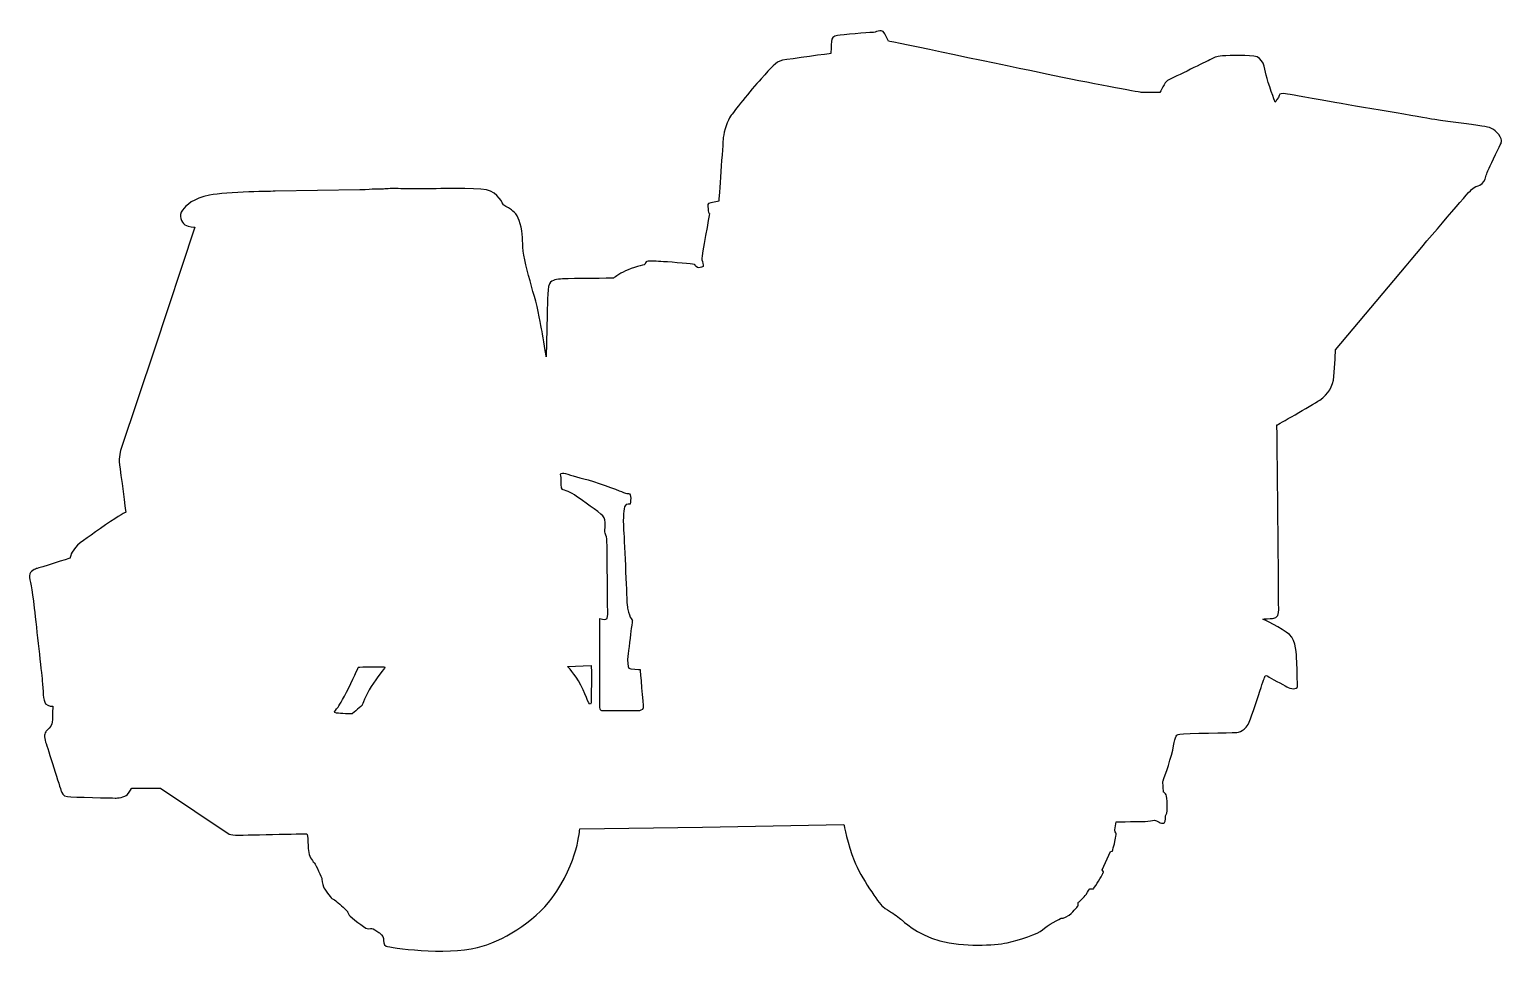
# Model space of a CAD drawing. Header units: centimetres. Extents: x -7.2 to 7.2, y -4.5 to 4.5.
import ezdxf

# ---------------------------------------------------------------- set-up
doc = ezdxf.new("R2010")
doc.units = ezdxf.units.CM
doc.header["$MEASUREMENT"] = 0
doc.layers.add('Camada 1', color=7, linetype='Continuous')

msp = doc.modelspace()

# ---------------------------------------------------------------- linework, layer by layer
at = {"layer": 'Camada 1'}
msp.add_open_spline([(5.39366, 0.88527), (5.30825, 0.82735), (4.97752, 0.64254), (4.97752, 0.64254), (4.97752, 0.64254), (4.97752, 0.64254), (4.99681, -1.13374), (4.99406, -1.18343), (4.99406, -1.18343), (4.99131, -1.23309), (4.9472, -1.24135), (4.93344, -1.24135), (4.93344, -1.24135), (4.91966, -1.24135), (4.83972, -1.24685), (4.83972, -1.24685), (4.83972, -1.24685), (4.83972, -1.24685), (5.02712, -1.33514), (5.09877, -1.39856), (5.09877, -1.39856), (5.17042, -1.46195), (5.16489, -1.58882), (5.17042, -1.66058), (5.17042, -1.66058), (5.17598, -1.73223), (5.17598, -1.87018), (5.17598, -1.90328), (5.17598, -1.90328), (5.17598, -1.93635), (5.107, -1.92812), (5.07398, -1.90603), (5.07398, -1.90603), (5.04091, -1.88399), (4.91137, -1.82329), (4.8893, -1.80398), (4.8893, -1.80398), (4.86731, -1.78469), (4.85903, -1.80948), (4.85903, -1.80948), (4.85903, -1.80948), (4.85903, -1.80948), (4.84244, -1.85279), (4.81127, -1.94794), (4.81127, -1.94794), (4.77441, -2.06068), (4.72036, -2.23099), (4.69636, -2.27285), (4.69636, -2.27285), (4.65228, -2.35008), (4.58338, -2.35286), (4.56685, -2.35286), (4.56685, -2.35286), (4.55032, -2.35286), (4.08179, -2.36117), (4.03218, -2.36664), (4.03218, -2.36664), (3.98257, -2.37217), (3.99083, -2.40524), (3.96328, -2.52383), (3.96328, -2.52383), (3.93566, -2.64247), (3.86679, -2.82998), (3.86679, -2.82998), (3.86679, -2.82998), (3.86679, -2.82998), (3.87235, -2.93203), (3.87235, -2.93203), (3.87235, -2.93203), (3.87235, -2.93203), (3.89161, -2.94314), (3.89987, -2.95968), (3.89987, -2.95968), (3.90815, -2.97622), (3.91643, -3.12788), (3.89987, -3.14994), (3.89987, -3.14994), (3.88333, -3.17203), (3.90262, -3.18029), (3.88889, -3.21611), (3.88889, -3.21611), (3.87508, -3.25199), (3.83648, -3.22989), (3.80621, -3.21336), (3.80621, -3.21336), (3.77586, -3.19682), (3.75933, -3.21336), (3.72078, -3.21611), (3.72078, -3.21611), (3.68215, -3.21891), (3.41209, -3.22164), (3.41209, -3.22164), (3.41209, -3.22164), (3.41209, -3.22164), (3.39828, -3.2989), (3.39828, -3.2989), (3.39828, -3.2989), (3.39828, -3.2989), (3.40106, -3.31816), (3.40934, -3.32925), (3.40934, -3.32925), (3.41757, -3.34023), (3.40934, -3.35134), (3.40656, -3.38161), (3.40656, -3.38161), (3.40381, -3.41193), (3.37624, -3.50853), (3.37624, -3.50853), (3.37624, -3.50853), (3.37624, -3.50853), (3.35695, -3.51128), (3.35695, -3.51128), (3.35695, -3.51128), (3.35695, -3.51128), (3.27702, -3.68781), (3.27702, -3.68781), (3.27702, -3.68781), (3.27702, -3.68781), (3.28805, -3.70982), (3.28805, -3.70982), (3.28805, -3.70982), (3.28805, -3.70982), (3.2908, -3.70982), (3.27427, -3.74295), (3.27427, -3.74295), (3.25773, -3.7761), (3.19156, -3.8726), (3.19156, -3.8726), (3.19156, -3.8726), (3.19156, -3.8726), (3.15576, -3.8726), (3.15576, -3.8726), (3.15576, -3.8726), (3.15576, -3.8726), (3.13647, -3.90017), (3.11994, -3.92777), (3.11994, -3.92777), (3.1034, -3.95539), (3.04276, -4.00773), (3.04276, -4.00773), (3.04276, -4.00773), (3.04276, -4.00773), (3.04276, -4.03805), (3.04276, -4.03805), (3.04276, -4.03805), (3.04276, -4.03805), (3.00691, -4.08769), (2.95457, -4.12912), (2.95457, -4.12912), (2.90218, -4.17047), (2.87742, -4.15944), (2.87742, -4.15944), (2.87742, -4.15944), (2.87742, -4.15944), (2.73412, -4.23389), (2.69549, -4.27252), (2.69549, -4.27252), (2.65686, -4.31112), (2.47223, -4.37454), (2.351, -4.39939), (2.351, -4.39939), (2.22966, -4.42423), (1.92653, -4.44355), (1.6978, -4.3801), (1.6978, -4.3801), (1.46901, -4.31663), (1.32847, -4.17873), (1.32847, -4.17873), (1.32847, -4.17873), (1.32847, -4.17873), (1.25404, -4.12081), (1.2265, -4.10428), (1.2265, -4.10428), (1.19893, -4.08769), (1.17689, -4.07396), (1.14104, -4.04639), (1.14104, -4.04639), (1.10524, -4.01877), (0.92609, -3.75956), (0.8627, -3.59956), (0.8627, -3.59956), (0.79928, -3.43957), (0.76348, -3.24928), (0.76348, -3.24928), (0.76348, -3.24928), (0.76348, -3.24928), (-0.6118, -3.2741), (-0.6118, -3.2741), (-0.6118, -3.2741), (-0.6118, -3.2741), (-1.80793, -3.29064), (-1.80793, -3.29064), (-1.80793, -3.29064), (-1.80793, -3.29064), (-1.81965, -3.61005), (-2.07646, -3.96191), (-2.07646, -3.96191), (-2.25167, -4.2022), (-2.57115, -4.38794), (-2.8029, -4.44631), (-2.8029, -4.44631), (-3.10878, -4.52357), (-3.66274, -4.44631), (-3.69034, -4.43253), (-3.69034, -4.43253), (-3.71786, -4.41875), (-3.72058, -4.38289), (-3.71786, -4.3581), (-3.71786, -4.3581), (-3.71513, -4.33326), (-3.75644, -4.30293), (-3.75644, -4.30293), (-3.75644, -4.30293), (-3.75644, -4.30293), (-3.8033, -4.27261), (-3.81711, -4.26433), (-3.81711, -4.26433), (-3.83087, -4.25605), (-3.85846, -4.26433), (-3.8777, -4.26155), (-3.8777, -4.26155), (-3.89699, -4.2588), (-4.03756, -4.14574), (-4.05135, -4.12921), (-4.05135, -4.12921), (-4.06511, -4.11262), (-4.06789, -4.09331), (-4.06789, -4.09331), (-4.06789, -4.09331), (-4.06789, -4.09331), (-4.14782, -4.01886), (-4.16711, -4.00232), (-4.16711, -4.00232), (-4.1864, -3.98578), (-4.20566, -3.97748), (-4.21947, -3.96925), (-4.21947, -3.96925), (-4.23325, -3.96094), (-4.2939, -3.8727), (-4.30215, -3.85342), (-4.30215, -3.85342), (-4.31043, -3.83408), (-4.31869, -3.77063), (-4.31869, -3.77063), (-4.31869, -3.77063), (-4.31869, -3.77063), (-4.37658, -3.63821), (-4.38759, -3.62447), (-4.38759, -3.62447), (-4.39865, -3.61066), (-4.43998, -3.57203), (-4.44548, -3.51964), (-4.44548, -3.51964), (-4.45104, -3.46725), (-4.45376, -3.42029), (-4.45376, -3.40105), (-4.45376, -3.40105), (-4.45376, -3.38174), (-4.46204, -3.33763), (-4.46204, -3.33763), (-4.46204, -3.33763), (-4.46204, -3.33763), (-5.1235, -3.35144), (-5.1593, -3.35144), (-5.1593, -3.35144), (-5.1952, -3.35144), (-5.22002, -3.34033), (-5.22002, -3.34033), (-5.22002, -3.34033), (-5.22002, -3.34033), (-5.88677, -2.89346), (-5.88677, -2.89346), (-5.88677, -2.89346), (-5.88677, -2.89346), (-6.16789, -2.89346), (-6.16789, -2.89346), (-6.16789, -2.89346), (-6.16789, -2.89346), (-6.18443, -2.92381), (-6.20924, -2.95418), (-6.20924, -2.95418), (-6.23405, -2.98455), (-6.31121, -2.99), (-6.33045, -2.99), (-6.33045, -2.99), (-6.34979, -2.99), (-6.74391, -2.98177), (-6.79352, -2.97624), (-6.79352, -2.97624), (-6.84313, -2.97068), (-6.84585, -2.94039), (-6.85411, -2.92107), (-6.85411, -2.92107), (-6.86239, -2.90176), (-6.98645, -2.49903), (-7.00569, -2.44662), (-7.00569, -2.44662), (-7.02503, -2.39426), (-7.01397, -2.35563), (-7.00019, -2.33904), (-7.00019, -2.33904), (-6.98643, -2.32256), (-6.95333, -2.30046), (-6.94508, -2.26739), (-6.94508, -2.26739), (-6.9368, -2.23426), (-6.9368, -2.09636), (-6.9368, -2.09636), (-6.9368, -2.09636), (-6.9368, -2.09636), (-6.98085, -2.09909), (-7.0057, -2.07154), (-7.0057, -2.07154), (-7.03052, -2.04389), (-7.03052, -1.93912), (-7.03877, -1.84807), (-7.03877, -1.84807), (-7.04705, -1.75705), (-7.09394, -1.3461), (-7.1159, -1.14195), (-7.1159, -1.14195), (-7.13801, -0.93795), (-7.16283, -0.87175), (-7.16283, -0.82484), (-7.16283, -0.82484), (-7.16283, -0.77793), (-7.10221, -0.75727), (-7.0884, -0.75451), (-7.0884, -0.75451), (-7.07461, -0.75173), (-6.76595, -0.65381), (-6.76595, -0.65381), (-6.76595, -0.65381), (-6.76595, -0.65381), (-6.77143, -0.62074), (-6.71356, -0.54903), (-6.71356, -0.54903), (-6.67001, -0.49487), (-6.55925, -0.43044), (-6.42146, -0.33112), (-6.42146, -0.33112), (-6.28367, -0.2318), (-6.22577, -0.207), (-6.22577, -0.207), (-6.22577, -0.207), (-6.22577, -0.207), (-6.27538, 0.17641), (-6.28636, 0.25361), (-6.28636, 0.25361), (-6.29739, 0.33082), (-6.27538, 0.39707), (-6.26982, 0.4136), (-6.26982, 0.4136), (-6.26982, 0.4136), (-5.94743, 1.37899), (-5.94743, 1.37899), (-5.94743, 1.37899), (-5.94743, 1.37899), (-5.55328, 2.56774), (-5.55328, 2.56774), (-5.55328, 2.56774), (-5.55328, 2.56774), (-5.61392, 2.56774), (-5.64975, 2.59256), (-5.64975, 2.59256), (-5.68557, 2.6174), (-5.71317, 2.68085), (-5.67457, 2.73324), (-5.67457, 2.73324), (-5.63602, 2.78565), (-5.5726, 2.84638), (-5.40996, 2.87945), (-5.40996, 2.87945), (-5.2474, 2.91252), (-4.77062, 2.91808), (-4.77062, 2.91808), (-4.77062, 2.91808), (-4.77062, 2.91808), (-3.94655, 2.93186), (-3.94655, 2.93186), (-3.94655, 2.93186), (-3.94655, 2.93186), (-3.85281, 2.93461), (-3.82802, 2.93734), (-3.82802, 2.93734), (-3.8032, 2.94017), (-3.78944, 2.93734), (-3.77569, 2.93734), (-3.77569, 2.93734), (-3.76185, 2.93734), (-3.7178, 2.94017), (-3.70401, 2.94017), (-3.70401, 2.94017), (-3.69025, 2.94017), (-3.65718, 2.94559), (-3.63236, 2.94559), (-3.63236, 2.94559), (-3.60754, 2.94559), (-3.53587, 2.94286), (-3.53587, 2.94286), (-3.53587, 2.94286), (-3.53587, 2.94286), (-3.22173, 2.94285), (-3.22173, 2.94285), (-3.22173, 2.94285), (-3.22173, 2.94285), (-2.82761, 2.95113), (-2.7146, 2.93182), (-2.7146, 2.93182), (-2.6016, 2.91251), (-2.55204, 2.78564), (-2.55204, 2.78564), (-2.55204, 2.78564), (-2.55204, 2.78564), (-2.51069, 2.76357), (-2.47206, 2.73603), (-2.47206, 2.73603), (-2.43351, 2.70841), (-2.39763, 2.66708), (-2.37837, 2.56773), (-2.37837, 2.56773), (-2.35908, 2.46846), (-2.37009, 2.41051), (-2.3508, 2.29465), (-2.3508, 2.29465), (-2.33151, 2.17889), (-2.28468, 2.01885), (-2.2488, 1.89476), (-2.2488, 1.89476), (-2.213, 1.77067), (-2.18546, 1.6052), (-2.17443, 1.55273), (-2.17443, 1.55273), (-2.1634, 1.50032), (-2.13308, 1.30444), (-2.13308, 1.30444), (-2.13308, 1.30444), (-2.13308, 1.30444), (-2.1248, 1.71822), (-2.1248, 1.71822), (-2.1248, 1.71822), (-2.12205, 1.8589), (-2.1248, 2.00228), (-2.09173, 2.03265), (-2.09173, 2.03265), (-2.05866, 2.06302), (-2.01183, 2.063), (-1.95666, 2.06572), (-1.95666, 2.06572), (-1.90163, 2.06855), (-1.48271, 2.07128), (-1.48271, 2.07128), (-1.48271, 2.07128), (-1.48271, 2.07128), (-1.42482, 2.11263), (-1.3614, 2.14298), (-1.3614, 2.14298), (-1.29798, 2.17333), (-1.17675, 2.2037), (-1.17675, 2.2037), (-1.17675, 2.2037), (-1.17675, 2.2037), (-1.17122, 2.21746), (-1.16019, 2.23122), (-1.16019, 2.23122), (-1.14921, 2.24503), (-1.07478, 2.23678), (-1.01962, 2.23402), (-1.01962, 2.23402), (-0.96459, 2.23122), (-0.75228, 2.21468), (-0.71096, 2.20918), (-0.71096, 2.20918), (-0.66966, 2.2037), (-0.69442, 2.2009), (-0.67514, 2.18434), (-0.67514, 2.18434), (-0.65588, 2.1678), (-0.64207, 2.17336), (-0.62278, 2.17892), (-0.62278, 2.17892), (-0.60349, 2.18434), (-0.60349, 2.18434), (-0.60624, 2.20093), (-0.60624, 2.20093), (-0.60899, 2.21747), (-0.62002, 2.24781), (-0.62002, 2.26435), (-0.62002, 2.26435), (-0.62002, 2.28094), (-0.54565, 2.70017), (-0.54565, 2.70017), (-0.54565, 2.70017), (-0.54565, 2.70017), (-0.55393, 2.70845), (-0.55663, 2.72779), (-0.55663, 2.72779), (-0.55938, 2.74708), (-0.56764, 2.79394), (-0.5539, 2.79949), (-0.5539, 2.79949), (-0.54009, 2.80499), (-0.45465, 2.82153), (-0.45465, 2.82153), (-0.45465, 2.82153), (-0.45465, 2.82153), (-0.41605, 3.38147), (-0.41054, 3.44211), (-0.41054, 3.44211), (-0.40504, 3.50278), (-0.3649, 3.61311), (-0.34008, 3.64899), (-0.34008, 3.64899), (-0.31526, 3.68484), (-0.14717, 3.90071), (-0.04282, 4.01343), (-0.04282, 4.01343), (0.06161, 4.12614), (0.09484, 4.18062), (0.16583, 4.19303), (0.16583, 4.19303), (0.23679, 4.20547), (0.63726, 4.25973), (0.63726, 4.25973), (0.63726, 4.25973), (0.63726, 4.25973), (0.63707, 4.34318), (0.64139, 4.37662), (0.64139, 4.37662), (0.64573, 4.41006), (0.65824, 4.43073), (0.7, 4.43504), (0.7, 4.43504), (0.74165, 4.43938), (1.00435, 4.46433), (1.03774, 4.46433), (1.03774, 4.46433), (1.07118, 4.46433), (1.12545, 4.49349), (1.14625, 4.47264), (1.14625, 4.47264), (1.16713, 4.45176), (1.19639, 4.38072), (1.19639, 4.38072), (1.19639, 4.38072), (1.19639, 4.38072), (2.40011, 4.12836), (2.73447, 4.05867), (2.73447, 4.05867), (3.14632, 3.97305), (3.6336, 3.88058), (3.65742, 3.88058), (3.65742, 3.88058), (3.65742, 3.88058), (3.83934, 3.88059), (3.83934, 3.88059), (3.83934, 3.88059), (3.83934, 3.88059), (3.88895, 3.98547), (3.91094, 3.99648), (3.91094, 3.99648), (3.93303, 4.00751), (4.26651, 4.16751), (4.30787, 4.1896), (4.30787, 4.1896), (4.34922, 4.21164), (4.37674, 4.22823), (4.42363, 4.23365), (4.42363, 4.23365), (4.47043, 4.23921), (4.65506, 4.24476), (4.75161, 4.23365), (4.75161, 4.23365), (4.84802, 4.22267), (4.85628, 4.12062), (4.87287, 4.04892), (4.87287, 4.04892), (4.88935, 3.97722), (4.95963, 3.78674), (4.95963, 3.78674), (4.95963, 3.78674), (4.95963, 3.78674), (4.99413, 3.82828), (4.99964, 3.85029), (4.99964, 3.85029), (5.00514, 3.87233), (5.02448, 3.8696), (5.06028, 3.86683), (5.06028, 3.86683), (5.0961, 3.8641), (5.23393, 3.83654), (5.48748, 3.79238), (5.48748, 3.79238), (5.741, 3.74827), (6.43003, 3.62969), (6.48242, 3.62135), (6.48242, 3.62135), (6.53478, 3.61307), (6.89308, 3.56346), (6.97296, 3.55243), (6.97296, 3.55243), (7.05292, 3.5414), (7.08874, 3.53039), (7.13563, 3.46969), (7.13563, 3.46969), (7.18241, 3.40897), (7.15489, 3.37867), (7.15489, 3.37867), (7.15489, 3.37867), (7.15489, 3.37867), (7.0612, 3.18285), (7.04194, 3.14422), (7.04194, 3.14422), (7.02257, 3.10559), (7.01159, 3.06977), (7.00331, 3.03669), (7.00331, 3.03669), (6.99503, 3.00356), (6.9537, 2.97327), (6.93716, 2.97046), (6.93716, 2.97046), (6.92062, 2.96771), (6.90962, 2.97046), (6.87099, 2.93464), (6.87099, 2.93464), (6.83247, 2.89874), (6.4934, 2.50162), (6.23432, 2.19267), (6.23432, 2.19267), (6.23432, 2.19267), (5.54802, 1.37348), (5.54802, 1.37348), (5.54802, 1.37348), (5.54802, 1.37348), (5.53974, 1.21592), (5.53132, 1.11578), (5.53132, 1.11578), (5.52291, 1.01555), (5.47915, 0.94316), (5.39366, 0.88527)], degree=3, knots=[0, 0, 0, 0, 0.00621118, 0.00621118, 0.00621118, 0.00621118, 0.01242236, 0.01242236, 0.01242236, 0.01242236, 0.01863354, 0.01863354, 0.01863354, 0.01863354, 0.02484472, 0.02484472, 0.02484472, 0.02484472, 0.0310559, 0.0310559, 0.0310559, 0.0310559, 0.03726708, 0.03726708, 0.03726708, 0.03726708, 0.04347826, 0.04347826, 0.04347826, 0.04347826, 0.04968944, 0.04968944, 0.04968944, 0.04968944, 0.05590062, 0.05590062, 0.05590062, 0.05590062, 0.0621118, 0.0621118, 0.0621118, 0.0621118, 0.06832298, 0.06832298, 0.06832298, 0.06832298, 0.07453416, 0.07453416, 0.07453416, 0.07453416, 0.08074534, 0.08074534, 0.08074534, 0.08074534, 0.08695652, 0.08695652, 0.08695652, 0.08695652, 0.0931677, 0.0931677, 0.0931677, 0.0931677, 0.09937888, 0.09937888, 0.09937888, 0.09937888, 0.10559006, 0.10559006, 0.10559006, 0.10559006, 0.11180124, 0.11180124, 0.11180124, 0.11180124, 0.11801242, 0.11801242, 0.11801242, 0.11801242, 0.1242236, 0.1242236, 0.1242236, 0.1242236, 0.13043478, 0.13043478, 0.13043478, 0.13043478, 0.13664596, 0.13664596, 0.13664596, 0.13664596, 0.14285714, 0.14285714, 0.14285714, 0.14285714, 0.14906832, 0.14906832, 0.14906832, 0.14906832, 0.1552795, 0.1552795, 0.1552795, 0.1552795, 0.16149068, 0.16149068, 0.16149068, 0.16149068, 0.16770186, 0.16770186, 0.16770186, 0.16770186, 0.17391304, 0.17391304, 0.17391304, 0.17391304, 0.18012422, 0.18012422, 0.18012422, 0.18012422, 0.1863354, 0.1863354, 0.1863354, 0.1863354, 0.19254658, 0.19254658, 0.19254658, 0.19254658, 0.19875776, 0.19875776, 0.19875776, 0.19875776, 0.20496894, 0.20496894, 0.20496894, 0.20496894, 0.21118012, 0.21118012, 0.21118012, 0.21118012, 0.2173913, 0.2173913, 0.2173913, 0.2173913, 0.22360248, 0.22360248, 0.22360248, 0.22360248, 0.22981366, 0.22981366, 0.22981366, 0.22981366, 0.23602484, 0.23602484, 0.23602484, 0.23602484, 0.24223602, 0.24223602, 0.24223602, 0.24223602, 0.2484472, 0.2484472, 0.2484472, 0.2484472, 0.25465839, 0.25465839, 0.25465839, 0.25465839, 0.26086957, 0.26086957, 0.26086957, 0.26086957, 0.26708075, 0.26708075, 0.26708075, 0.26708075, 0.27329193, 0.27329193, 0.27329193, 0.27329193, 0.27950311, 0.27950311, 0.27950311, 0.27950311, 0.28571429, 0.28571429, 0.28571429, 0.28571429, 0.29192547, 0.29192547, 0.29192547, 0.29192547, 0.29813665, 0.29813665, 0.29813665, 0.29813665, 0.30434783, 0.30434783, 0.30434783, 0.30434783, 0.31055901, 0.31055901, 0.31055901, 0.31055901, 0.31677019, 0.31677019, 0.31677019, 0.31677019, 0.32298137, 0.32298137, 0.32298137, 0.32298137, 0.32919255, 0.32919255, 0.32919255, 0.32919255, 0.33540373, 0.33540373, 0.33540373, 0.33540373, 0.34161491, 0.34161491, 0.34161491, 0.34161491, 0.34782609, 0.34782609, 0.34782609, 0.34782609, 0.35403727, 0.35403727, 0.35403727, 0.35403727, 0.36024845, 0.36024845, 0.36024845, 0.36024845, 0.36645963, 0.36645963, 0.36645963, 0.36645963, 0.37267081, 0.37267081, 0.37267081, 0.37267081, 0.37888199, 0.37888199, 0.37888199, 0.37888199, 0.38509317, 0.38509317, 0.38509317, 0.38509317, 0.39130435, 0.39130435, 0.39130435, 0.39130435, 0.39751553, 0.39751553, 0.39751553, 0.39751553, 0.40372671, 0.40372671, 0.40372671, 0.40372671, 0.40993789, 0.40993789, 0.40993789, 0.40993789, 0.41614907, 0.41614907, 0.41614907, 0.41614907, 0.42236025, 0.42236025, 0.42236025, 0.42236025, 0.42857143, 0.42857143, 0.42857143, 0.42857143, 0.43478261, 0.43478261, 0.43478261, 0.43478261, 0.44099379, 0.44099379, 0.44099379, 0.44099379, 0.44720497, 0.44720497, 0.44720497, 0.44720497, 0.45341615, 0.45341615, 0.45341615, 0.45341615, 0.45962733, 0.45962733, 0.45962733, 0.45962733, 0.46583851, 0.46583851, 0.46583851, 0.46583851, 0.47204969, 0.47204969, 0.47204969, 0.47204969, 0.47826087, 0.47826087, 0.47826087, 0.47826087, 0.48447205, 0.48447205, 0.48447205, 0.48447205, 0.49068323, 0.49068323, 0.49068323, 0.49068323, 0.49689441, 0.49689441, 0.49689441, 0.49689441, 0.50310559, 0.50310559, 0.50310559, 0.50310559, 0.50931677, 0.50931677, 0.50931677, 0.50931677, 0.51552795, 0.51552795, 0.51552795, 0.51552795, 0.52173913, 0.52173913, 0.52173913, 0.52173913, 0.52795031, 0.52795031, 0.52795031, 0.52795031, 0.53416149, 0.53416149, 0.53416149, 0.53416149, 0.54037267, 0.54037267, 0.54037267, 0.54037267, 0.54658385, 0.54658385, 0.54658385, 0.54658385, 0.55279503, 0.55279503, 0.55279503, 0.55279503, 0.55900621, 0.55900621, 0.55900621, 0.55900621, 0.56521739, 0.56521739, 0.56521739, 0.56521739, 0.57142857, 0.57142857, 0.57142857, 0.57142857, 0.57763975, 0.57763975, 0.57763975, 0.57763975, 0.58385093, 0.58385093, 0.58385093, 0.58385093, 0.59006211, 0.59006211, 0.59006211, 0.59006211, 0.59627329, 0.59627329, 0.59627329, 0.59627329, 0.60248447, 0.60248447, 0.60248447, 0.60248447, 0.60869565, 0.60869565, 0.60869565, 0.60869565, 0.61490683, 0.61490683, 0.61490683, 0.61490683, 0.62111801, 0.62111801, 0.62111801, 0.62111801, 0.62732919, 0.62732919, 0.62732919, 0.62732919, 0.63354037, 0.63354037, 0.63354037, 0.63354037, 0.63975155, 0.63975155, 0.63975155, 0.63975155, 0.64596273, 0.64596273, 0.64596273, 0.64596273, 0.65217391, 0.65217391, 0.65217391, 0.65217391, 0.65838509, 0.65838509, 0.65838509, 0.65838509, 0.66459627, 0.66459627, 0.66459627, 0.66459627, 0.67080745, 0.67080745, 0.67080745, 0.67080745, 0.67701863, 0.67701863, 0.67701863, 0.67701863, 0.68322981, 0.68322981, 0.68322981, 0.68322981, 0.68944099, 0.68944099, 0.68944099, 0.68944099, 0.69565217, 0.69565217, 0.69565217, 0.69565217, 0.70186335, 0.70186335, 0.70186335, 0.70186335, 0.70807453, 0.70807453, 0.70807453, 0.70807453, 0.71428571, 0.71428571, 0.71428571, 0.71428571, 0.72049689, 0.72049689, 0.72049689, 0.72049689, 0.72670807, 0.72670807, 0.72670807, 0.72670807, 0.73291925, 0.73291925, 0.73291925, 0.73291925, 0.73913043, 0.73913043, 0.73913043, 0.73913043, 0.74534161, 0.74534161, 0.74534161, 0.74534161, 0.7515528, 0.7515528, 0.7515528, 0.7515528, 0.75776398, 0.75776398, 0.75776398, 0.75776398, 0.76397516, 0.76397516, 0.76397516, 0.76397516, 0.77018634, 0.77018634, 0.77018634, 0.77018634, 0.77639752, 0.77639752, 0.77639752, 0.77639752, 0.7826087, 0.7826087, 0.7826087, 0.7826087, 0.78881988, 0.78881988, 0.78881988, 0.78881988, 0.79503106, 0.79503106, 0.79503106, 0.79503106, 0.80124224, 0.80124224, 0.80124224, 0.80124224, 0.80745342, 0.80745342, 0.80745342, 0.80745342, 0.8136646, 0.8136646, 0.8136646, 0.8136646, 0.81987578, 0.81987578, 0.81987578, 0.81987578, 0.82608696, 0.82608696, 0.82608696, 0.82608696, 0.83229814, 0.83229814, 0.83229814, 0.83229814, 0.83850932, 0.83850932, 0.83850932, 0.83850932, 0.8447205, 0.8447205, 0.8447205, 0.8447205, 0.85093168, 0.85093168, 0.85093168, 0.85093168, 0.85714286, 0.85714286, 0.85714286, 0.85714286, 0.86335404, 0.86335404, 0.86335404, 0.86335404, 0.86956522, 0.86956522, 0.86956522, 0.86956522, 0.8757764, 0.8757764, 0.8757764, 0.8757764, 0.88198758, 0.88198758, 0.88198758, 0.88198758, 0.88819876, 0.88819876, 0.88819876, 0.88819876, 0.89440994, 0.89440994, 0.89440994, 0.89440994, 0.90062112, 0.90062112, 0.90062112, 0.90062112, 0.9068323, 0.9068323, 0.9068323, 0.9068323, 0.91304348, 0.91304348, 0.91304348, 0.91304348, 0.91925466, 0.91925466, 0.91925466, 0.91925466, 0.92546584, 0.92546584, 0.92546584, 0.92546584, 0.93167702, 0.93167702, 0.93167702, 0.93167702, 0.9378882, 0.9378882, 0.9378882, 0.9378882, 0.94409938, 0.94409938, 0.94409938, 0.94409938, 0.95031056, 0.95031056, 0.95031056, 0.95031056, 0.95652174, 0.95652174, 0.95652174, 0.95652174, 0.96273292, 0.96273292, 0.96273292, 0.96273292, 0.9689441, 0.9689441, 0.9689441, 0.9689441, 0.97515528, 0.97515528, 0.97515528, 0.97515528, 0.98136646, 0.98136646, 0.98136646, 0.98136646, 0.98757764, 0.98757764, 0.98757764, 0.98757764, 1, 1, 1, 1], dxfattribs=at)
at = {"layer": 'Camada 1', "color": 7}
for points, knots in [([(-1.61213, -2.00811), (-1.61213, -2.0964), (-1.61769, -2.14051), (-1.59284, -2.14051), (-1.59284, -2.14051), (-1.59284, -2.14051), (-1.23457, -2.14051), (-1.23457, -2.14051), (-1.23457, -2.14051), (-1.23457, -2.14051), (-1.19049, -2.13776), (-1.19049, -2.11294), (-1.19049, -2.11294), (-1.19049, -2.08812), (-1.22081, -1.73779), (-1.22081, -1.73779), (-1.22081, -1.73779), (-1.22081, -1.73779), (-1.32275, -1.73779), (-1.33101, -1.72681), (-1.33101, -1.72681), (-1.33929, -1.71575), (-1.34479, -1.65505), (-1.33929, -1.60822), (-1.33929, -1.60822), (-1.33379, -1.56134), (-1.31172, -1.39028), (-1.30619, -1.34067), (-1.30619, -1.34067), (-1.30071, -1.29095), (-1.29516, -1.25788), (-1.29516, -1.25788), (-1.29516, -1.25788), (-1.29516, -1.25788), (-1.33379, -1.23034), (-1.34755, -1.09789), (-1.34755, -1.09789), (-1.34755, -1.09789), (-1.37237, -0.51044), (-1.38062, -0.38076), (-1.38062, -0.38076), (-1.3889, -0.25114), (-1.37787, -0.16835), (-1.36684, -0.14353), (-1.36684, -0.14353), (-1.35581, -0.11871), (-1.31723, -0.12972), (-1.31723, -0.12972), (-1.31723, -0.12972), (-1.31723, -0.12972), (-1.3117, -0.09665), (-1.3117, -0.07183), (-1.3117, -0.07183), (-1.3117, -0.04701), (-1.31445, -0.02495), (-1.33377, -0.02495), (-1.33377, -0.02495), (-1.35306, -0.02495), (-1.36959, -0.01939), (-1.40267, -0.00564), (-1.40267, -0.00564), (-1.43574, 0.00812), (-1.67001, 0.09638), (-1.76922, 0.11842), (-1.76922, 0.11842), (-1.86847, 0.14051), (-1.94559, 0.17639), (-1.97594, 0.17359), (-1.97594, 0.17359), (-2.00618, 0.17086), (-1.99248, 0.15433), (-1.9897, 0.12951), (-1.9897, 0.12951), (-1.98695, 0.10467), (-1.99248, 0.01915), (-1.97594, 0.01365), (-1.97594, 0.01365), (-1.9594, 0.00809), (-1.89326, -0.01117), (-1.83807, -0.05255), (-1.83807, -0.05255), (-1.78298, -0.09393), (-1.62315, -0.20151), (-1.58179, -0.24289), (-1.58179, -0.24289), (-1.54044, -0.28424), (-1.57073, -0.38357), (-1.55972, -0.41109), (-1.55972, -0.41109), (-1.54869, -0.43874), (-1.54594, -0.45247), (-1.54318, -0.4911), (-1.54318, -0.4911), (-1.54043, -0.52973), (-1.53765, -1.03551), (-1.53765, -1.07959), (-1.53765, -1.07959), (-1.53765, -1.12375), (-1.5322, -1.17653), (-1.53627, -1.21823), (-1.53627, -1.21823), (-1.5404, -1.25993), (-1.56143, -1.25151), (-1.58644, -1.24739), (-1.58644, -1.24739), (-1.58644, -1.24739), (-1.61134, -1.24326), (-1.61134, -1.24326), (-1.61134, -1.24326), (-1.61134, -1.24326), (-1.61213, -2.00811), (-1.61213, -2.00811)], [0, 0, 0, 0, 0.03448276, 0.03448276, 0.03448276, 0.03448276, 0.06896552, 0.06896552, 0.06896552, 0.06896552, 0.10344828, 0.10344828, 0.10344828, 0.10344828, 0.13793103, 0.13793103, 0.13793103, 0.13793103, 0.17241379, 0.17241379, 0.17241379, 0.17241379, 0.20689655, 0.20689655, 0.20689655, 0.20689655, 0.24137931, 0.24137931, 0.24137931, 0.24137931, 0.27586207, 0.27586207, 0.27586207, 0.27586207, 0.31034483, 0.31034483, 0.31034483, 0.31034483, 0.34482759, 0.34482759, 0.34482759, 0.34482759, 0.37931034, 0.37931034, 0.37931034, 0.37931034, 0.4137931, 0.4137931, 0.4137931, 0.4137931, 0.44827586, 0.44827586, 0.44827586, 0.44827586, 0.48275862, 0.48275862, 0.48275862, 0.48275862, 0.51724138, 0.51724138, 0.51724138, 0.51724138, 0.55172414, 0.55172414, 0.55172414, 0.55172414, 0.5862069, 0.5862069, 0.5862069, 0.5862069, 0.62068966, 0.62068966, 0.62068966, 0.62068966, 0.65517241, 0.65517241, 0.65517241, 0.65517241, 0.68965517, 0.68965517, 0.68965517, 0.68965517, 0.72413793, 0.72413793, 0.72413793, 0.72413793, 0.75862069, 0.75862069, 0.75862069, 0.75862069, 0.79310345, 0.79310345, 0.79310345, 0.79310345, 0.82758621, 0.82758621, 0.82758621, 0.82758621, 0.86206897, 0.86206897, 0.86206897, 0.86206897, 0.89655172, 0.89655172, 0.89655172, 0.89655172, 0.93103448, 0.93103448, 0.93103448, 0.93103448, 1, 1, 1, 1]), ([(-3.92531, -2.08621), (-3.92531, -2.08621), (-3.89224, -1.99242), (-3.83718, -1.90418), (-3.83718, -1.90418), (-3.78201, -1.81594), (-3.70679, -1.7276), (-3.70489, -1.71659), (-3.70489, -1.71659), (-3.70298, -1.70556), (-3.96032, -1.71468), (-3.96032, -1.71468), (-3.96032, -1.71468), (-3.96032, -1.71468), (-4.0189, -1.8471), (-4.07777, -1.95934), (-4.07777, -1.95934), (-4.13669, -2.07158), (-4.15683, -2.10259), (-4.17336, -2.12291), (-4.17336, -2.12291), (-4.1899, -2.14331), (-4.21196, -2.15985), (-4.17336, -2.16344), (-4.17336, -2.16344), (-4.13476, -2.16704), (-4.03541, -2.17257), (-4.02263, -2.16894), (-4.02263, -2.16894), (-4.00992, -2.16535), (-3.92531, -2.08621), (-3.92531, -2.08621)], [0, 0, 0, 0, 0.11111111, 0.11111111, 0.11111111, 0.11111111, 0.22222222, 0.22222222, 0.22222222, 0.22222222, 0.33333333, 0.33333333, 0.33333333, 0.33333333, 0.44444444, 0.44444444, 0.44444444, 0.44444444, 0.55555556, 0.55555556, 0.55555556, 0.55555556, 0.66666667, 0.66666667, 0.66666667, 0.66666667, 0.77777778, 0.77777778, 0.77777778, 0.77777778, 1, 1, 1, 1]), ([(-1.69759, -2.06327), (-1.69759, -2.06327), (-1.69481, -1.76815), (-1.69481, -1.76815), (-1.69481, -1.76815), (-1.69481, -1.76815), (-1.69759, -1.69917), (-1.69759, -1.69917), (-1.69759, -1.69917), (-1.69759, -1.69917), (-1.92635, -1.71026), (-1.92635, -1.71026), (-1.92635, -1.71026), (-1.92635, -1.71026), (-1.85743, -1.77368), (-1.79676, -1.89229), (-1.79676, -1.89229), (-1.73614, -2.01089), (-1.71413, -2.11294), (-1.69759, -2.06327)], [0, 0, 0, 0, 0.16666667, 0.16666667, 0.16666667, 0.16666667, 0.33333333, 0.33333333, 0.33333333, 0.33333333, 0.5, 0.5, 0.5, 0.5, 0.66666667, 0.66666667, 0.66666667, 0.66666667, 1, 1, 1, 1])]:
    msp.add_open_spline(points, degree=3, knots=knots, dxfattribs=at)

doc.saveas('drawing.dxf')
